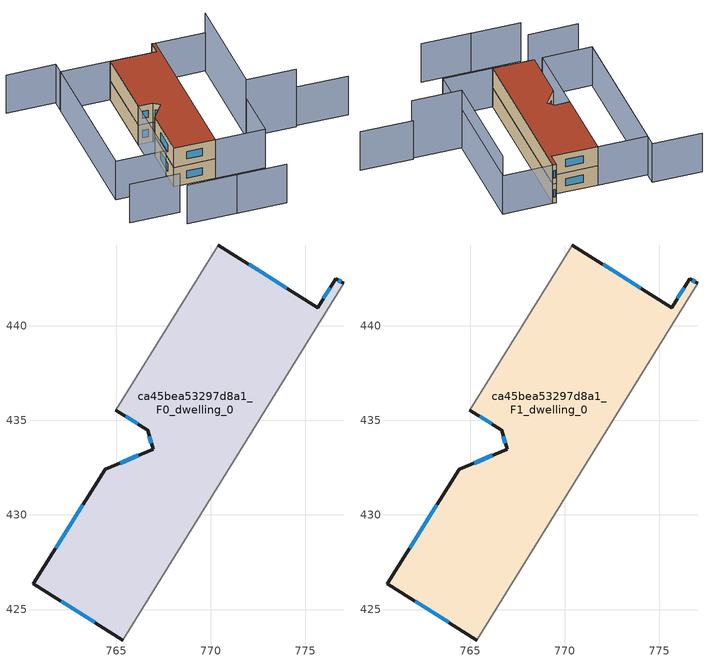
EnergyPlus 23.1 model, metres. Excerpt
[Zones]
ca45bea53297d8a1_F0_dwelling_0
 floor ground (EU_floor_Construction): 776.61,442.5 777.02,442.24 765.35,423.39 760.61,426.37 764.42,432.41 766.95,433.48 766.66,434.49 764.99,435.54 770.39,444.27 775.64,440.96 z0
 wall outside (EU_wall_Construction): 764.99,435.54 766.66,434.49 766.95,433.48 764.42,432.41 760.61,426.37 765.35,423.39 / 777.02,442.24 776.61,442.5 775.64,440.96 770.39,444.27 z0:3
 wall adiabatic (EU_wall_Construction): 770.39,444.27 764.99,435.54 / 765.35,423.39 777.02,442.24 z0:3
 window (EU_Window_Construction): 763.23,430.53 761.8,428.25 / 766.16,433.14 765.2,432.74 / 766.75,434.17 766.86,433.79 / 765.51,435.21 766.14,434.82 / 774.01,441.99 772.03,443.24 / 776.31,442.02 775.94,441.44 / 776.89,442.32 776.74,442.42 / 762.09,425.44 763.87,424.32 z0.93:2.07
ca45bea53297d8a1_F1_dwelling_0
 floor to ca45bea53297d8a1_F0_dwelling_0 (EU_floor_Construction): 776.61,442.5 777.02,442.24 765.35,423.39 760.61,426.37 764.42,432.41 766.95,433.48 766.66,434.49 764.99,435.54 770.39,444.27 775.64,440.96 z3
 wall outside (EU_wall_Construction): 764.99,435.54 766.66,434.49 766.95,433.48 764.42,432.41 760.61,426.37 765.35,423.39 / 777.02,442.24 776.61,442.5 775.64,440.96 770.39,444.27 z3:6
 wall adiabatic (EU_wall_Construction): 770.39,444.27 764.99,435.54 / 765.35,423.39 777.02,442.24 z3:6
 window (EU_Window_Construction): 763.23,430.53 761.8,428.25 / 766.16,433.14 765.2,432.74 / 766.75,434.17 766.86,433.79 / 765.51,435.21 766.14,434.82 / 774.01,441.99 772.03,443.24 / 776.31,442.02 775.94,441.44 / 776.89,442.32 776.74,442.42 / 762.09,425.44 763.87,424.32 z3.93:5.07
 roof outside (EU_roof_Construction): 765.35,423.39 777.02,442.24 776.61,442.5 775.64,440.96 770.39,444.27 764.99,435.54 766.66,434.49 766.95,433.48 764.42,432.41 760.61,426.37 z6
shading: 761.1,416.53 766.8,413 / 755.43,420.11 761.13,416.58 / 751.14,425.93 756.84,422.39 / 786.5,418.7 780.46,422.5 / 759.92,452.82 765.62,449.29 / 765.62,449.29 753.94,430.44 / 765.33,423.37 777.03,442.24 / 777.03,442.24 782.73,438.71 / 782.73,438.71 771.03,419.84 / 771.03,419.84 765.33,423.37 / 753.92,430.41 764.72,447.84 / 764.72,447.84 770.42,444.31 / 770.42,444.31 759.62,426.88 / 759.62,426.88 753.92,430.41 z0:6; 780.41,422.24 774.71,425.77 / 774.71,425.77 782.73,438.72 z0:9
[Building]
EU S2 Campaign: North Axis=0; Terrain=City; Solar Distribution=FullExterior
[Site:Location]
Montreal-Trudeau.Intl.AP: Latitude=45.4667; Longitude=-73.75; Time Zone=-5; Elevation=36
[SizingPeriod:WeatherFileDays]
AnnualSizingPeriod: Begin Month=1; Begin Day of Month=1; End Month=12; End Day of Month=31; Day of Week for Start Day=Monday; Use Weather File Daylight Saving Period=No; Use Weather File Rain and Snow Indicators=No
[MATERIAL]
EU_InternalMass_Material: Roughness=MediumRough; Thickness=0.1; Conductivity=1; Density=1800; Specific Heat=900; Thermal Absorptance=0.9; Solar Absorptance=0.7; Visible Absorptance=0.7
[MATERIAL:NOMASS] Roughness=MediumRough; Thermal Absorptance=0.9; Solar Absorptance=0.7; Visible Absorptance=0.7
Name | Thermal Resistance
EU_wall_NoMass; EU_floor_NoMass | 1.36485
EU_roof_NoMass | 2.55992
[WINDOWMATERIAL:SIMPLEGLAZINGSYSTEM]
EU_Window_SimpleGlazing: UFactor=3.92339; Solar Heat Gain Coefficient=0.8; Visible Transmittance=0.8
[CONSTRUCTION]
EU_wall_Construction: EU_wall_NoMass
EU_roof_Construction: EU_roof_NoMass
EU_floor_Construction: EU_floor_NoMass
EU_Window_Construction: EU_Window_SimpleGlazing
EU_InternalMass_Construction: EU_InternalMass_Material
[ZONE] Type=1; Multiplier=1; Ceiling Height=autocalculate; Floor Area=autocalculate; Part of Total Floor Area=Yes
Name | Volume
ca45bea53297d8a1_F0_dwelling_0 | 369.54
ca45bea53297d8a1_F1_dwelling_0 | 369.542
[INTERNALMASS] Construction=EU_InternalMass_Construction; Surface Area=123.18
Name | Zone or ZoneList
ca45bea53297d8a1_F0_dwelling_0_EU_InternalMass | ca45bea53297d8a1_F0_dwelling_0
ca45bea53297d8a1_F1_dwelling_0_EU_InternalMass | ca45bea53297d8a1_F1_dwelling_0
[OTHEREQUIPMENT] Fuel Type=Electricity; Design Level Calculation Method=Watts/Area; Power per Zone Floor Area=1; Fraction Latent=0; Fraction Radiant=0; Fraction Lost=0; Carbon Dioxide Generation Rate=0; EndUse Subcategory=EU_Step8_InternalGains
Name | Zone or ZoneList or Space or SpaceList | Schedule
EU_Step8_InternalGain_ca45bea53297d8a1_F0_dwelling_0_f000 | ca45bea53297d8a1_F0_dwelling_0 | EU_Step8_GainSchedule_ca45bea53297d8a1_F0_dwelling_0_f000
EU_Step8_InternalGain_ca45bea53297d8a1_F1_dwelling_0_f000 | ca45bea53297d8a1_F1_dwelling_0 | EU_Step8_GainSchedule_ca45bea53297d8a1_F1_dwelling_0_f000
[ZONEVENTILATION:DESIGNFLOWRATE] Schedule=EU_AlwaysOn; Design Flow Rate Calculation Method=AirChanges/Hour; Air Changes per Hour=0.860309; Ventilation Type=Natural; Fan Pressure Rise=0; Fan Total Efficiency=1; Constant Term Coefficient=1; Temperature Term Coefficient=0; Velocity Term Coefficient=0; Velocity Squared Term Coefficient=0; Minimum Indoor Temperature=-100; Maximum Indoor Temperature=100; Delta Temperature=-100; Minimum Outdoor Temperature=-100; Maximum Outdoor Temperature=100; Maximum Wind Speed=40
Name | Zone or ZoneList or Space or SpaceList
EU_ConstantAir_ca45bea53297d8a1_F0_dwelling_0 | ca45bea53297d8a1_F0_dwelling_0
EU_ConstantAir_ca45bea53297d8a1_F1_dwelling_0 | ca45bea53297d8a1_F1_dwelling_0
[HVACTEMPLATE:THERMOSTAT] Constant Heating Setpoint=20; Constant Cooling Setpoint=50
EU_HeatOnly_ca45bea53297d8a1_F0_dwelling_0; EU_HeatOnly_ca45bea53297d8a1_F1_dwelling_0
[HVACTEMPLATE:ZONE:IDEALLOADSAIRSYSTEM] System Availability Schedule=EU_AlwaysOn; Maximum Heating Supply Air Temperature=50; Minimum Cooling Supply Air Temperature=13; Maximum Heating Supply Air Humidity Ratio=0.0156; Minimum Cooling Supply Air Humidity Ratio=0.0077; Heating Limit=NoLimit; Cooling Limit=NoLimit; Heating Availability Schedule=EU_AlwaysOn; Cooling Availability Schedule=EU_CoolingOff; Dehumidification Control Type=ConstantSensibleHeatRatio; Cooling Sensible Heat Ratio=0.7; Dehumidification Setpoint=60; Humidification Control Type=None; Humidification Setpoint=30; Outdoor Air Method=None; Outdoor Air Flow Rate per Person=0.00944; Outdoor Air Flow Rate per Zone Floor Area=0; Outdoor Air Flow Rate per Zone=0; Demand Controlled Ventilation Type=None; Outdoor Air Economizer Type=NoEconomizer; Heat Recovery Type=None; Sensible Heat Recovery Effectiveness=0.7; Latent Heat Recovery Effectiveness=0.65
Name | Template Thermostat
ca45bea53297d8a1_F0_dwelling_0 | EU_HeatOnly_ca45bea53297d8a1_F0_dwelling_0
ca45bea53297d8a1_F1_dwelling_0 | EU_HeatOnly_ca45bea53297d8a1_F1_dwelling_0
[SIZING:ZONE] Zone Cooling Design Supply Air Temperature Input Method=SupplyAirTemperature; Zone Cooling Design Supply Air Temperature=13; Zone Heating Design Supply Air Temperature Input Method=SupplyAirTemperature; Zone Heating Design Supply Air Temperature=50; Zone Cooling Design Supply Air Humidity Ratio=0.008; Zone Heating Design Supply Air Humidity Ratio=0.008; Cooling Design Air Flow Method=DesignDay; Cooling Design Air Flow Rate=0; Cooling Minimum Air Flow per Zone Floor Area=0.000762; Cooling Minimum Air Flow=0; Cooling Minimum Air Flow Fraction=0.2; Heating Design Air Flow Method=DesignDay; Heating Design Air Flow Rate=0; Heating Maximum Air Flow per Zone Floor Area=0.002032; Heating Maximum Air Flow=0.141576; Heating Maximum Air Flow Fraction=0.3; Account for Dedicated Outdoor Air System=No; Dedicated Outdoor Air System Control Strategy=NeutralSupplyAir; Dedicated Outdoor Air Low Setpoint Temperature for Design=autosize; Dedicated Outdoor Air High Setpoint Temperature for Design=autosize; Zone Load Sizing Method=Sensible Load Only No Latent Load; Zone Latent Cooling Design Supply Air Humidity Ratio Input Method=HumidityRatioDifference; Zone Cooling Design Supply Air Humidity Ratio Difference=0.005; Zone Latent Heating Design Supply Air Humidity Ratio Input Method=HumidityRatioDifference; Zone Humidification Design Supply Air Humidity Ratio Difference=0.005
ca45bea53297d8a1_F0_dwelling_0; ca45bea53297d8a1_F1_dwelling_0
[SCHEDULE:CONSTANT]
Name | Hourly Value
EU_AlwaysOn | 1
EU_CoolingOff | 0
[SCHEDULE:FILE] Column Number=1; Rows to Skip at Top=0; Number of Hours of Data=8760; Column Separator=Comma; Interpolate to Timestep=No; Minutes per Item=60; Adjust Schedule for Daylight Savings=Yes
Name | File
EU_Step8_GainSchedule_ca45bea53297d8a1_F0_dwelling_0_f000 | ../../schedules/ca45bea53297d8a1/ca45bea53297d8a1_F0_dwelling_0_f000_gain.csv
EU_Step8_GainSchedule_ca45bea53297d8a1_F1_dwelling_0_f000 | ../../schedules/ca45bea53297d8a1/ca45bea53297d8a1_F1_dwelling_0_f000_gain.csv
